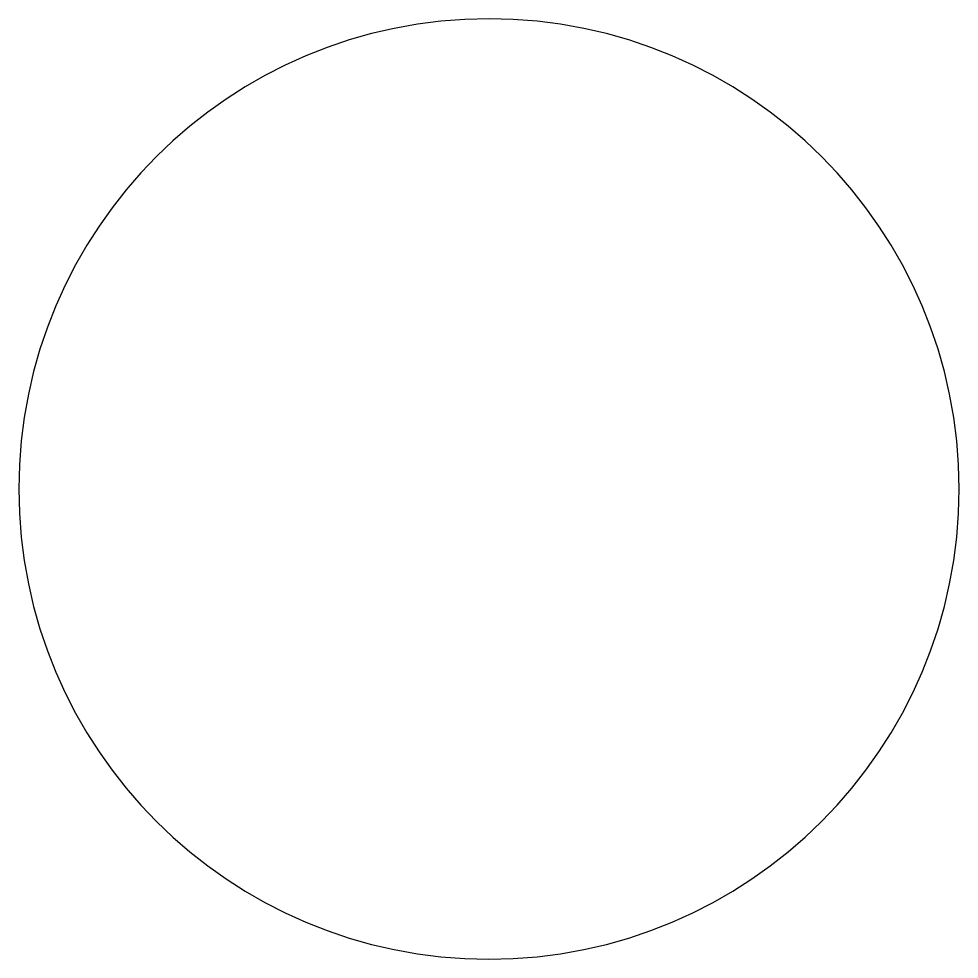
# Model space of a CAD drawing. Header units: metres. Extents: x -25000 to 25000, y -25000 to 25000.
import ezdxf

# ---------------------------------------------------------------- set-up
doc = ezdxf.new("R2010")
doc.units = ezdxf.units.M
doc.layers.add('FOCAL_PLANE', color=1, linetype='Continuous')

msp = doc.modelspace()

# ---------------------------------------------------------------- linework, layer by layer
at = {"layer": 'FOCAL_PLANE'}
msp.add_circle((0, 0), 25000, dxfattribs=at)

doc.saveas('drawing.dxf')
